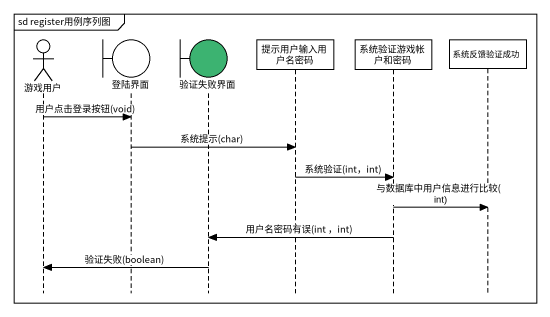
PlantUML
@startuml
mainframe sd register用例序列图
hide footbox
actor 游戏用户
boundary 登陆界面
boundary 验证失败界面 #3CB371
participant 提示用户输入用户名密码
participant 系统验证游戏帐户和密码
participant 系统反馈验证成功

游戏用户 -> 登陆界面 : 用户点击登录按钮(void)
登陆界面 -> 提示用户输入用户名密码 : 系统提示(char)
提示用户输入用户名密码 -> 系统验证游戏帐户和密码 : 系统验证(int，int)
系统验证游戏帐户和密码 -> 系统反馈验证成功 : 与数据库中用户信息进行比较(int)
系统验证游戏帐户和密码 -> 验证失败界面 : 用户名密码有误(int ，int)
验证失败界面 -> 游戏用户 : 验证失败(boolean)
@enduml
